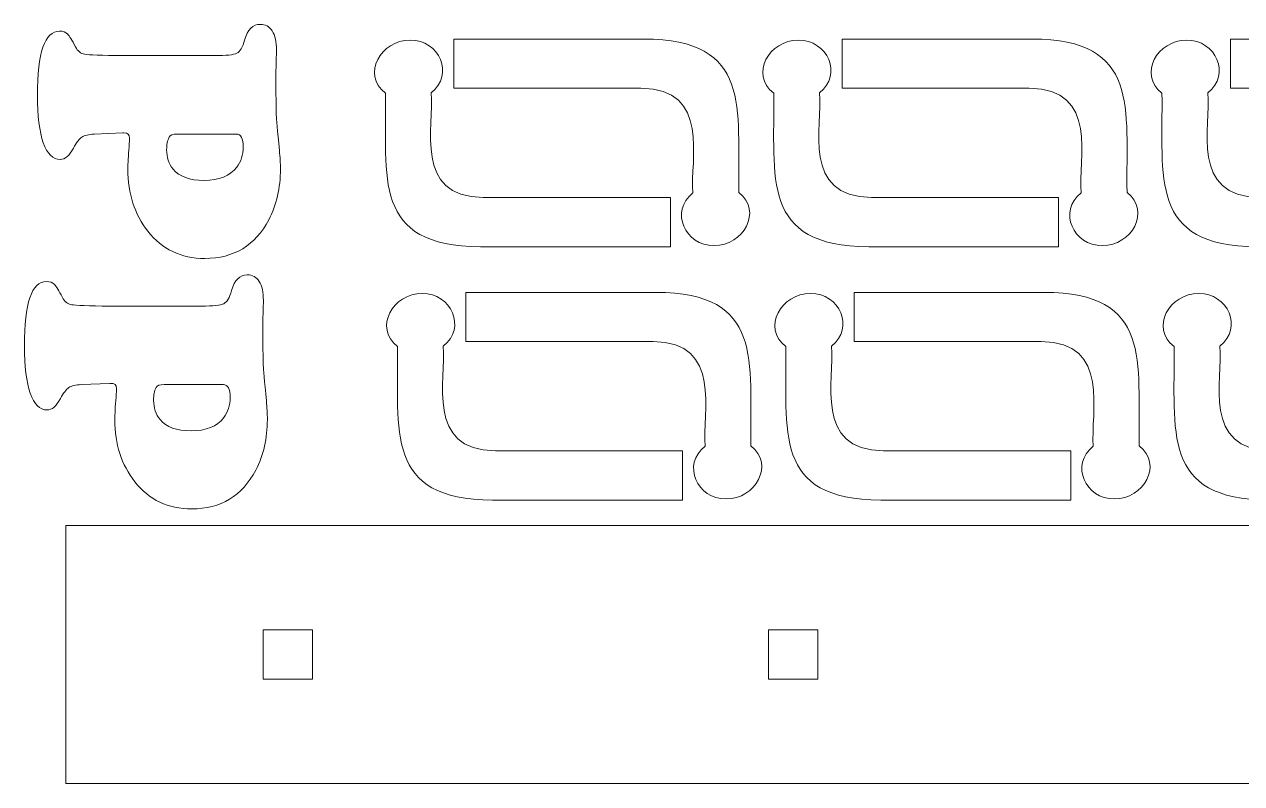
# Model space of a CAD drawing. Header units: centimetres. Extents: x -59 to 59, y -29 to 29.
# Drawn here: x -58.69 to -46.34, y 21.59 to 29.29 of the extents above; entities that cross this region are included whole.
import ezdxf

# ---------------------------------------------------------------- set-up
doc = ezdxf.new("R2010")
doc.units = ezdxf.units.CM
doc.header["$MEASUREMENT"] = 0
doc.layers.add('Camada 1', color=7, linetype='Continuous')

msp = doc.modelspace()

# ---------------------------------------------------------------- linework, layer by layer
at = {"layer": 'Camada 1', "color": 250, "lineweight": 9}
for points, knots in [([(-57.68705, 28.96906), (-57.68705, 28.96906), (-56.75925, 28.96906), (-56.75925, 28.96906), (-56.75925, 28.96906), (-56.63945, 28.96906), (-56.56299, 28.97688), (-56.53107, 28.99375), (-56.53107, 28.99375), (-56.49856, 29.01), (-56.47207, 29.05455), (-56.4522, 29.12741), (-56.4522, 29.12741), (-56.4221, 29.23336), (-56.36911, 29.28635), (-56.29386, 29.28635), (-56.29386, 29.28635), (-56.24087, 29.28635), (-56.19994, 29.26407), (-56.17164, 29.21952), (-56.17164, 29.21952), (-56.14395, 29.17437), (-56.1295, 29.10994), (-56.1295, 29.02505), (-56.1295, 29.02505), (-56.1295, 28.99675), (-56.1313, 28.92692), (-56.13492, 28.81553), (-56.13492, 28.81553), (-56.13492, 28.81553), (-56.13492, 28.70956), (-56.13492, 28.70956), (-56.13492, 28.70956), (-56.13371, 28.51449), (-56.1325, 28.4001), (-56.13069, 28.36638), (-56.13069, 28.36638), (-56.12889, 28.33267), (-56.11866, 28.21346), (-56.09939, 28.00756), (-56.09939, 28.00756), (-56.09276, 27.93952), (-56.08915, 27.8769), (-56.08915, 27.82031), (-56.08915, 27.82031), (-56.08915, 27.62764), (-56.12829, 27.45605), (-56.20716, 27.30554), (-56.20716, 27.30554), (-56.34382, 27.04304), (-56.55997, 26.91238), (-56.85619, 26.91238), (-56.85619, 26.91238), (-57.09642, 26.91238), (-57.28847, 27.0039), (-57.43297, 27.18754), (-57.43297, 27.18754), (-57.56843, 27.36032), (-57.63588, 27.56924), (-57.63588, 27.81549), (-57.63588, 27.81549), (-57.63588, 27.87751), (-57.63165, 27.95397), (-57.62383, 28.04428), (-57.62383, 28.04428), (-57.62022, 28.09245), (-57.61841, 28.12254), (-57.61841, 28.13459), (-57.61841, 28.13459), (-57.61841, 28.16831), (-57.63768, 28.18576), (-57.67681, 28.18576), (-57.67681, 28.18576), (-57.67681, 28.18576), (-57.68705, 28.18576), (-57.68705, 28.18576), (-57.68705, 28.18576), (-57.68705, 28.18576), (-57.97664, 28.17312), (-57.97664, 28.17312), (-57.97664, 28.17312), (-58.03263, 28.17071), (-58.07479, 28.16047), (-58.10248, 28.14241), (-58.10248, 28.14241), (-58.13017, 28.12435), (-58.15847, 28.08703), (-58.18797, 28.03043), (-58.18797, 28.03043), (-58.22891, 27.95397), (-58.27407, 27.91604), (-58.32224, 27.91604), (-58.32224, 27.91604), (-58.39629, 27.91604), (-58.45348, 27.97203), (-58.49321, 28.08522), (-58.49321, 28.08522), (-58.53295, 28.19781), (-58.55343, 28.35796), (-58.55343, 28.56506), (-58.55343, 28.56506), (-58.55343, 28.99976), (-58.47876, 29.21772), (-58.32885, 29.21772), (-58.32885, 29.21772), (-58.29393, 29.21772), (-58.26684, 29.20807), (-58.24818, 29.18942), (-58.24818, 29.18942), (-58.22951, 29.17014), (-58.20241, 29.1262), (-58.1669, 29.05696), (-58.1669, 29.05696), (-58.14462, 29.01481), (-58.11331, 28.99013), (-58.07358, 28.98291), (-58.07358, 28.98291), (-58.03324, 28.97569), (-57.90439, 28.97086), (-57.68705, 28.96906)], [0, 0, 0, 0, 0.03225806, 0.03225806, 0.03225806, 0.03225806, 0.06451613, 0.06451613, 0.06451613, 0.06451613, 0.09677419, 0.09677419, 0.09677419, 0.09677419, 0.12903226, 0.12903226, 0.12903226, 0.12903226, 0.16129032, 0.16129032, 0.16129032, 0.16129032, 0.19354839, 0.19354839, 0.19354839, 0.19354839, 0.22580645, 0.22580645, 0.22580645, 0.22580645, 0.25806452, 0.25806452, 0.25806452, 0.25806452, 0.29032258, 0.29032258, 0.29032258, 0.29032258, 0.32258065, 0.32258065, 0.32258065, 0.32258065, 0.35483871, 0.35483871, 0.35483871, 0.35483871, 0.38709677, 0.38709677, 0.38709677, 0.38709677, 0.41935484, 0.41935484, 0.41935484, 0.41935484, 0.4516129, 0.4516129, 0.4516129, 0.4516129, 0.48387097, 0.48387097, 0.48387097, 0.48387097, 0.51612903, 0.51612903, 0.51612903, 0.51612903, 0.5483871, 0.5483871, 0.5483871, 0.5483871, 0.58064516, 0.58064516, 0.58064516, 0.58064516, 0.61290323, 0.61290323, 0.61290323, 0.61290323, 0.64516129, 0.64516129, 0.64516129, 0.64516129, 0.67741935, 0.67741935, 0.67741935, 0.67741935, 0.70967742, 0.70967742, 0.70967742, 0.70967742, 0.74193548, 0.74193548, 0.74193548, 0.74193548, 0.77419355, 0.77419355, 0.77419355, 0.77419355, 0.80645161, 0.80645161, 0.80645161, 0.80645161, 0.83870968, 0.83870968, 0.83870968, 0.83870968, 0.87096774, 0.87096774, 0.87096774, 0.87096774, 0.90322581, 0.90322581, 0.90322581, 0.90322581, 0.93548387, 0.93548387, 0.93548387, 0.93548387, 1, 1, 1, 1]), ([(-56.53528, 28.17312), (-56.53528, 28.17312), (-57.13494, 28.17312), (-57.13494, 28.17312), (-57.13494, 28.17312), (-57.18071, 28.17312), (-57.2084, 28.16349), (-57.21803, 28.14302), (-57.21803, 28.14302), (-57.23429, 28.1093), (-57.24272, 28.06655), (-57.24272, 28.01478), (-57.24272, 28.01478), (-57.24272, 27.93711), (-57.22105, 27.87148), (-57.1771, 27.8185), (-57.1771, 27.8185), (-57.11508, 27.74204), (-57.01032, 27.70411), (-56.86342, 27.70411), (-56.86342, 27.70411), (-56.71049, 27.70411), (-56.59971, 27.74866), (-56.53167, 27.83837), (-56.53167, 27.83837), (-56.48832, 27.89436), (-56.46665, 27.963), (-56.46665, 28.04247), (-56.46665, 28.04247), (-56.46665, 28.12977), (-56.48953, 28.17312), (-56.53528, 28.17312)], [0, 0, 0, 0, 0.11111111, 0.11111111, 0.11111111, 0.11111111, 0.22222222, 0.22222222, 0.22222222, 0.22222222, 0.33333333, 0.33333333, 0.33333333, 0.33333333, 0.44444444, 0.44444444, 0.44444444, 0.44444444, 0.55555556, 0.55555556, 0.55555556, 0.55555556, 0.66666667, 0.66666667, 0.66666667, 0.66666667, 0.77777778, 0.77777778, 0.77777778, 0.77777778, 1, 1, 1, 1]), ([(-57.81934, 26.42906), (-57.81934, 26.42906), (-56.89154, 26.42906), (-56.89154, 26.42906), (-56.89154, 26.42906), (-56.77174, 26.42906), (-56.69528, 26.43688), (-56.66336, 26.45375), (-56.66336, 26.45375), (-56.63085, 26.47), (-56.60436, 26.51455), (-56.58449, 26.58741), (-56.58449, 26.58741), (-56.55439, 26.69336), (-56.5014, 26.74635), (-56.42615, 26.74635), (-56.42615, 26.74635), (-56.37316, 26.74635), (-56.33223, 26.72407), (-56.30393, 26.67952), (-56.30393, 26.67952), (-56.27624, 26.63437), (-56.26179, 26.56994), (-56.26179, 26.48505), (-56.26179, 26.48505), (-56.26179, 26.45675), (-56.26359, 26.38692), (-56.26721, 26.27553), (-56.26721, 26.27553), (-56.26721, 26.27553), (-56.26721, 26.16956), (-56.26721, 26.16956), (-56.26721, 26.16956), (-56.266, 25.97449), (-56.26479, 25.8601), (-56.26298, 25.82638), (-56.26298, 25.82638), (-56.26118, 25.79267), (-56.25095, 25.67346), (-56.23168, 25.46756), (-56.23168, 25.46756), (-56.22505, 25.39952), (-56.22144, 25.3369), (-56.22144, 25.28031), (-56.22144, 25.28031), (-56.22144, 25.08764), (-56.26058, 24.91605), (-56.33945, 24.76554), (-56.33945, 24.76554), (-56.47611, 24.50304), (-56.69226, 24.37238), (-56.98848, 24.37238), (-56.98848, 24.37238), (-57.22871, 24.37238), (-57.42076, 24.4639), (-57.56526, 24.64754), (-57.56526, 24.64754), (-57.70072, 24.82032), (-57.76817, 25.02924), (-57.76817, 25.27549), (-57.76817, 25.27549), (-57.76817, 25.33751), (-57.76394, 25.41397), (-57.75612, 25.50428), (-57.75612, 25.50428), (-57.75251, 25.55245), (-57.7507, 25.58254), (-57.7507, 25.59459), (-57.7507, 25.59459), (-57.7507, 25.62831), (-57.76997, 25.64576), (-57.8091, 25.64576), (-57.8091, 25.64576), (-57.8091, 25.64576), (-57.81934, 25.64576), (-57.81934, 25.64576), (-57.81934, 25.64576), (-57.81934, 25.64576), (-58.10893, 25.63312), (-58.10893, 25.63312), (-58.10893, 25.63312), (-58.16492, 25.63071), (-58.20708, 25.62047), (-58.23477, 25.60241), (-58.23477, 25.60241), (-58.26246, 25.58435), (-58.29076, 25.54703), (-58.32026, 25.49043), (-58.32026, 25.49043), (-58.3612, 25.41397), (-58.40636, 25.37604), (-58.45453, 25.37604), (-58.45453, 25.37604), (-58.52858, 25.37604), (-58.58577, 25.43203), (-58.6255, 25.54522), (-58.6255, 25.54522), (-58.66524, 25.65781), (-58.68572, 25.81796), (-58.68572, 26.02506), (-58.68572, 26.02506), (-58.68572, 26.45976), (-58.61105, 26.67772), (-58.46114, 26.67772), (-58.46114, 26.67772), (-58.42622, 26.67772), (-58.39913, 26.66807), (-58.38047, 26.64942), (-58.38047, 26.64942), (-58.3618, 26.63014), (-58.3347, 26.5862), (-58.29919, 26.51696), (-58.29919, 26.51696), (-58.27691, 26.47481), (-58.2456, 26.45013), (-58.20587, 26.44291), (-58.20587, 26.44291), (-58.16553, 26.43569), (-58.03668, 26.43086), (-57.81934, 26.42906)], [0, 0, 0, 0, 0.03225806, 0.03225806, 0.03225806, 0.03225806, 0.06451613, 0.06451613, 0.06451613, 0.06451613, 0.09677419, 0.09677419, 0.09677419, 0.09677419, 0.12903226, 0.12903226, 0.12903226, 0.12903226, 0.16129032, 0.16129032, 0.16129032, 0.16129032, 0.19354839, 0.19354839, 0.19354839, 0.19354839, 0.22580645, 0.22580645, 0.22580645, 0.22580645, 0.25806452, 0.25806452, 0.25806452, 0.25806452, 0.29032258, 0.29032258, 0.29032258, 0.29032258, 0.32258065, 0.32258065, 0.32258065, 0.32258065, 0.35483871, 0.35483871, 0.35483871, 0.35483871, 0.38709677, 0.38709677, 0.38709677, 0.38709677, 0.41935484, 0.41935484, 0.41935484, 0.41935484, 0.4516129, 0.4516129, 0.4516129, 0.4516129, 0.48387097, 0.48387097, 0.48387097, 0.48387097, 0.51612903, 0.51612903, 0.51612903, 0.51612903, 0.5483871, 0.5483871, 0.5483871, 0.5483871, 0.58064516, 0.58064516, 0.58064516, 0.58064516, 0.61290323, 0.61290323, 0.61290323, 0.61290323, 0.64516129, 0.64516129, 0.64516129, 0.64516129, 0.67741935, 0.67741935, 0.67741935, 0.67741935, 0.70967742, 0.70967742, 0.70967742, 0.70967742, 0.74193548, 0.74193548, 0.74193548, 0.74193548, 0.77419355, 0.77419355, 0.77419355, 0.77419355, 0.80645161, 0.80645161, 0.80645161, 0.80645161, 0.83870968, 0.83870968, 0.83870968, 0.83870968, 0.87096774, 0.87096774, 0.87096774, 0.87096774, 0.90322581, 0.90322581, 0.90322581, 0.90322581, 0.93548387, 0.93548387, 0.93548387, 0.93548387, 1, 1, 1, 1]), ([(-56.66757, 25.63312), (-56.66757, 25.63312), (-57.26723, 25.63312), (-57.26723, 25.63312), (-57.26723, 25.63312), (-57.313, 25.63312), (-57.34069, 25.62349), (-57.35032, 25.60302), (-57.35032, 25.60302), (-57.36658, 25.5693), (-57.37501, 25.52655), (-57.37501, 25.47478), (-57.37501, 25.47478), (-57.37501, 25.39711), (-57.35334, 25.33148), (-57.30939, 25.2785), (-57.30939, 25.2785), (-57.24737, 25.20204), (-57.14261, 25.16411), (-56.99571, 25.16411), (-56.99571, 25.16411), (-56.84278, 25.16411), (-56.732, 25.20866), (-56.66396, 25.29837), (-56.66396, 25.29837), (-56.62061, 25.35436), (-56.59894, 25.423), (-56.59894, 25.50247), (-56.59894, 25.50247), (-56.59894, 25.58977), (-56.62182, 25.63312), (-56.66757, 25.63312)], [0, 0, 0, 0, 0.11111111, 0.11111111, 0.11111111, 0.11111111, 0.22222222, 0.22222222, 0.22222222, 0.22222222, 0.33333333, 0.33333333, 0.33333333, 0.33333333, 0.44444444, 0.44444444, 0.44444444, 0.44444444, 0.55555556, 0.55555556, 0.55555556, 0.55555556, 0.66666667, 0.66666667, 0.66666667, 0.66666667, 0.77777778, 0.77777778, 0.77777778, 0.77777778, 1, 1, 1, 1])]:
    msp.add_open_spline(points, degree=3, knots=knots, dxfattribs=at)
at = {"layer": 'Camada 1', "color": 250, "lineweight": 20}
for points, knots in [([(-51.44146, 27.58015), (-51.45478, 28.43953), (-51.30236, 29.13366), (-52.40493, 29.13765), (-52.40493, 29.13765), (-52.40493, 29.13765), (-54.33071, 29.13765), (-54.33071, 29.13765), (-54.33071, 29.13765), (-54.33071, 29.13765), (-54.33071, 28.63758), (-54.33071, 28.63758), (-54.33071, 28.63758), (-54.33071, 28.63758), (-52.44307, 28.63758), (-52.44307, 28.63758), (-52.44307, 28.63758), (-52.44307, 28.63758), (-52.43353, 28.63758), (-52.43353, 28.63758), (-52.43353, 28.63758), (-51.71838, 28.63751), (-51.94, 27.90604), (-51.90565, 27.57885), (-51.90565, 27.57885), (-52.14423, 27.38918), (-51.98805, 27.04213), (-51.69147, 27.04213), (-51.69147, 27.04213), (-51.39572, 27.04213), (-51.19511, 27.39199), (-51.44146, 27.58015)], [0, 0, 0, 0, 0.11111111, 0.11111111, 0.11111111, 0.11111111, 0.22222222, 0.22222222, 0.22222222, 0.22222222, 0.33333333, 0.33333333, 0.33333333, 0.33333333, 0.44444444, 0.44444444, 0.44444444, 0.44444444, 0.55555556, 0.55555556, 0.55555556, 0.55555556, 0.66666667, 0.66666667, 0.66666667, 0.66666667, 0.77777778, 0.77777778, 0.77777778, 0.77777778, 1, 1, 1, 1]), ([(-47.50446, 27.58015), (-47.51778, 28.43953), (-47.36536, 29.13366), (-48.46793, 29.13765), (-48.46793, 29.13765), (-48.46793, 29.13765), (-50.39371, 29.13765), (-50.39371, 29.13765), (-50.39371, 29.13765), (-50.39371, 29.13765), (-50.39371, 28.63758), (-50.39371, 28.63758), (-50.39371, 28.63758), (-50.39371, 28.63758), (-48.50607, 28.63758), (-48.50607, 28.63758), (-48.50607, 28.63758), (-48.50607, 28.63758), (-48.49653, 28.63758), (-48.49653, 28.63758), (-48.49653, 28.63758), (-47.78138, 28.63751), (-48.003, 27.90604), (-47.96865, 27.57885), (-47.96865, 27.57885), (-48.20723, 27.38918), (-48.05105, 27.04213), (-47.75447, 27.04213), (-47.75447, 27.04213), (-47.45872, 27.04213), (-47.25811, 27.39199), (-47.50446, 27.58015)], [0, 0, 0, 0, 0.11111111, 0.11111111, 0.11111111, 0.11111111, 0.22222222, 0.22222222, 0.22222222, 0.22222222, 0.33333333, 0.33333333, 0.33333333, 0.33333333, 0.44444444, 0.44444444, 0.44444444, 0.44444444, 0.55555556, 0.55555556, 0.55555556, 0.55555556, 0.66666667, 0.66666667, 0.66666667, 0.66666667, 0.77777778, 0.77777778, 0.77777778, 0.77777778, 1, 1, 1, 1]), ([(-43.56746, 27.58015), (-43.58078, 28.43953), (-43.42836, 29.13366), (-44.53093, 29.13765), (-44.53093, 29.13765), (-44.53093, 29.13765), (-46.45671, 29.13765), (-46.45671, 29.13765), (-46.45671, 29.13765), (-46.45671, 29.13765), (-46.45671, 28.63758), (-46.45671, 28.63758), (-46.45671, 28.63758), (-46.45671, 28.63758), (-44.56907, 28.63758), (-44.56907, 28.63758), (-44.56907, 28.63758), (-44.56907, 28.63758), (-44.55953, 28.63758), (-44.55953, 28.63758), (-44.55953, 28.63758), (-43.84438, 28.63751), (-44.066, 27.90604), (-44.03165, 27.57885), (-44.03165, 27.57885), (-44.27023, 27.38918), (-44.11405, 27.04213), (-43.81747, 27.04213), (-43.81747, 27.04213), (-43.52172, 27.04213), (-43.32111, 27.39199), (-43.56746, 27.58015)], [0, 0, 0, 0, 0.11111111, 0.11111111, 0.11111111, 0.11111111, 0.22222222, 0.22222222, 0.22222222, 0.22222222, 0.33333333, 0.33333333, 0.33333333, 0.33333333, 0.44444444, 0.44444444, 0.44444444, 0.44444444, 0.55555556, 0.55555556, 0.55555556, 0.55555556, 0.66666667, 0.66666667, 0.66666667, 0.66666667, 0.77777778, 0.77777778, 0.77777778, 0.77777778, 1, 1, 1, 1]), ([(-55.0243, 28.58906), (-55.01098, 27.72968), (-55.1634, 27.03555), (-54.06083, 27.03156), (-54.06083, 27.03156), (-54.06083, 27.03156), (-52.13505, 27.03156), (-52.13505, 27.03156), (-52.13505, 27.03156), (-52.13505, 27.03156), (-52.13505, 27.53163), (-52.13505, 27.53163), (-52.13505, 27.53163), (-52.13505, 27.53163), (-54.02269, 27.53163), (-54.02269, 27.53163), (-54.02269, 27.53163), (-54.02269, 27.53163), (-54.03223, 27.53163), (-54.03223, 27.53163), (-54.03223, 27.53163), (-54.74738, 27.5317), (-54.52576, 28.26317), (-54.56011, 28.59036), (-54.56011, 28.59036), (-54.32153, 28.78003), (-54.47771, 29.12708), (-54.77429, 29.12708), (-54.77429, 29.12708), (-55.07004, 29.12708), (-55.27065, 28.77722), (-55.0243, 28.58906)], [0, 0, 0, 0, 0.11111111, 0.11111111, 0.11111111, 0.11111111, 0.22222222, 0.22222222, 0.22222222, 0.22222222, 0.33333333, 0.33333333, 0.33333333, 0.33333333, 0.44444444, 0.44444444, 0.44444444, 0.44444444, 0.55555556, 0.55555556, 0.55555556, 0.55555556, 0.66666667, 0.66666667, 0.66666667, 0.66666667, 0.77777778, 0.77777778, 0.77777778, 0.77777778, 1, 1, 1, 1]), ([(-51.0873, 28.58906), (-51.07398, 27.72968), (-51.2264, 27.03555), (-50.12383, 27.03156), (-50.12383, 27.03156), (-50.12383, 27.03156), (-48.19805, 27.03156), (-48.19805, 27.03156), (-48.19805, 27.03156), (-48.19805, 27.03156), (-48.19805, 27.53163), (-48.19805, 27.53163), (-48.19805, 27.53163), (-48.19805, 27.53163), (-50.08569, 27.53163), (-50.08569, 27.53163), (-50.08569, 27.53163), (-50.08569, 27.53163), (-50.09523, 27.53163), (-50.09523, 27.53163), (-50.09523, 27.53163), (-50.81038, 27.5317), (-50.58876, 28.26317), (-50.62311, 28.59036), (-50.62311, 28.59036), (-50.38453, 28.78003), (-50.54071, 29.12708), (-50.83729, 29.12708), (-50.83729, 29.12708), (-51.13304, 29.12708), (-51.33365, 28.77722), (-51.0873, 28.58906)], [0, 0, 0, 0, 0.11111111, 0.11111111, 0.11111111, 0.11111111, 0.22222222, 0.22222222, 0.22222222, 0.22222222, 0.33333333, 0.33333333, 0.33333333, 0.33333333, 0.44444444, 0.44444444, 0.44444444, 0.44444444, 0.55555556, 0.55555556, 0.55555556, 0.55555556, 0.66666667, 0.66666667, 0.66666667, 0.66666667, 0.77777778, 0.77777778, 0.77777778, 0.77777778, 1, 1, 1, 1]), ([(-47.1503, 28.58906), (-47.13698, 27.72968), (-47.2894, 27.03555), (-46.18683, 27.03156), (-46.18683, 27.03156), (-46.18683, 27.03156), (-44.26105, 27.03156), (-44.26105, 27.03156), (-44.26105, 27.03156), (-44.26105, 27.03156), (-44.26105, 27.53163), (-44.26105, 27.53163), (-44.26105, 27.53163), (-44.26105, 27.53163), (-46.14869, 27.53163), (-46.14869, 27.53163), (-46.14869, 27.53163), (-46.14869, 27.53163), (-46.15823, 27.53163), (-46.15823, 27.53163), (-46.15823, 27.53163), (-46.87338, 27.5317), (-46.65176, 28.26317), (-46.68611, 28.59036), (-46.68611, 28.59036), (-46.44753, 28.78003), (-46.60371, 29.12708), (-46.90029, 29.12708), (-46.90029, 29.12708), (-47.19604, 29.12708), (-47.39665, 28.77722), (-47.1503, 28.58906)], [0, 0, 0, 0, 0.11111111, 0.11111111, 0.11111111, 0.11111111, 0.22222222, 0.22222222, 0.22222222, 0.22222222, 0.33333333, 0.33333333, 0.33333333, 0.33333333, 0.44444444, 0.44444444, 0.44444444, 0.44444444, 0.55555556, 0.55555556, 0.55555556, 0.55555556, 0.66666667, 0.66666667, 0.66666667, 0.66666667, 0.77777778, 0.77777778, 0.77777778, 0.77777778, 1, 1, 1, 1]), ([(-54.90175, 26.02007), (-54.88843, 25.16069), (-55.04085, 24.46656), (-53.93828, 24.46257), (-53.93828, 24.46257), (-53.93828, 24.46257), (-52.0125, 24.46257), (-52.0125, 24.46257), (-52.0125, 24.46257), (-52.0125, 24.46257), (-52.0125, 24.96264), (-52.0125, 24.96264), (-52.0125, 24.96264), (-52.0125, 24.96264), (-53.90014, 24.96264), (-53.90014, 24.96264), (-53.90014, 24.96264), (-53.90014, 24.96264), (-53.90968, 24.96264), (-53.90968, 24.96264), (-53.90968, 24.96264), (-54.62483, 24.96271), (-54.40321, 25.69418), (-54.43756, 26.02137), (-54.43756, 26.02137), (-54.19898, 26.21104), (-54.35516, 26.55809), (-54.65174, 26.55809), (-54.65174, 26.55809), (-54.94749, 26.55809), (-55.1481, 26.20823), (-54.90175, 26.02007)], [0, 0, 0, 0, 0.11111111, 0.11111111, 0.11111111, 0.11111111, 0.22222222, 0.22222222, 0.22222222, 0.22222222, 0.33333333, 0.33333333, 0.33333333, 0.33333333, 0.44444444, 0.44444444, 0.44444444, 0.44444444, 0.55555556, 0.55555556, 0.55555556, 0.55555556, 0.66666667, 0.66666667, 0.66666667, 0.66666667, 0.77777778, 0.77777778, 0.77777778, 0.77777778, 1, 1, 1, 1]), ([(-51.31891, 25.01116), (-51.33223, 25.87054), (-51.17981, 26.56467), (-52.28238, 26.56866), (-52.28238, 26.56866), (-52.28238, 26.56866), (-54.20816, 26.56866), (-54.20816, 26.56866), (-54.20816, 26.56866), (-54.20816, 26.56866), (-54.20816, 26.06859), (-54.20816, 26.06859), (-54.20816, 26.06859), (-54.20816, 26.06859), (-52.32052, 26.06859), (-52.32052, 26.06859), (-52.32052, 26.06859), (-52.32052, 26.06859), (-52.31098, 26.06859), (-52.31098, 26.06859), (-52.31098, 26.06859), (-51.59583, 26.06852), (-51.81745, 25.33705), (-51.7831, 25.00986), (-51.7831, 25.00986), (-52.02168, 24.82019), (-51.8655, 24.47314), (-51.56892, 24.47314), (-51.56892, 24.47314), (-51.27317, 24.47314), (-51.07256, 24.823), (-51.31891, 25.01116)], [0, 0, 0, 0, 0.11111111, 0.11111111, 0.11111111, 0.11111111, 0.22222222, 0.22222222, 0.22222222, 0.22222222, 0.33333333, 0.33333333, 0.33333333, 0.33333333, 0.44444444, 0.44444444, 0.44444444, 0.44444444, 0.55555556, 0.55555556, 0.55555556, 0.55555556, 0.66666667, 0.66666667, 0.66666667, 0.66666667, 0.77777778, 0.77777778, 0.77777778, 0.77777778, 1, 1, 1, 1]), ([(-50.96475, 26.02007), (-50.95143, 25.16069), (-51.10385, 24.46656), (-50.00128, 24.46257), (-50.00128, 24.46257), (-50.00128, 24.46257), (-48.0755, 24.46257), (-48.0755, 24.46257), (-48.0755, 24.46257), (-48.0755, 24.46257), (-48.0755, 24.96264), (-48.0755, 24.96264), (-48.0755, 24.96264), (-48.0755, 24.96264), (-49.96314, 24.96264), (-49.96314, 24.96264), (-49.96314, 24.96264), (-49.96314, 24.96264), (-49.97268, 24.96264), (-49.97268, 24.96264), (-49.97268, 24.96264), (-50.68783, 24.96271), (-50.46621, 25.69418), (-50.50056, 26.02137), (-50.50056, 26.02137), (-50.26198, 26.21104), (-50.41816, 26.55809), (-50.71474, 26.55809), (-50.71474, 26.55809), (-51.01049, 26.55809), (-51.2111, 26.20823), (-50.96475, 26.02007)], [0, 0, 0, 0, 0.11111111, 0.11111111, 0.11111111, 0.11111111, 0.22222222, 0.22222222, 0.22222222, 0.22222222, 0.33333333, 0.33333333, 0.33333333, 0.33333333, 0.44444444, 0.44444444, 0.44444444, 0.44444444, 0.55555556, 0.55555556, 0.55555556, 0.55555556, 0.66666667, 0.66666667, 0.66666667, 0.66666667, 0.77777778, 0.77777778, 0.77777778, 0.77777778, 1, 1, 1, 1]), ([(-47.38191, 25.01116), (-47.39523, 25.87054), (-47.24281, 26.56467), (-48.34538, 26.56866), (-48.34538, 26.56866), (-48.34538, 26.56866), (-50.27116, 26.56866), (-50.27116, 26.56866), (-50.27116, 26.56866), (-50.27116, 26.56866), (-50.27116, 26.06859), (-50.27116, 26.06859), (-50.27116, 26.06859), (-50.27116, 26.06859), (-48.38352, 26.06859), (-48.38352, 26.06859), (-48.38352, 26.06859), (-48.38352, 26.06859), (-48.37398, 26.06859), (-48.37398, 26.06859), (-48.37398, 26.06859), (-47.65883, 26.06852), (-47.88045, 25.33705), (-47.8461, 25.00986), (-47.8461, 25.00986), (-48.08468, 24.82019), (-47.9285, 24.47314), (-47.63192, 24.47314), (-47.63192, 24.47314), (-47.33617, 24.47314), (-47.13556, 24.823), (-47.38191, 25.01116)], [0, 0, 0, 0, 0.11111111, 0.11111111, 0.11111111, 0.11111111, 0.22222222, 0.22222222, 0.22222222, 0.22222222, 0.33333333, 0.33333333, 0.33333333, 0.33333333, 0.44444444, 0.44444444, 0.44444444, 0.44444444, 0.55555556, 0.55555556, 0.55555556, 0.55555556, 0.66666667, 0.66666667, 0.66666667, 0.66666667, 0.77777778, 0.77777778, 0.77777778, 0.77777778, 1, 1, 1, 1]), ([(-47.02775, 26.02007), (-47.01443, 25.16069), (-47.16685, 24.46656), (-46.06428, 24.46257), (-46.06428, 24.46257), (-46.06428, 24.46257), (-44.1385, 24.46257), (-44.1385, 24.46257), (-44.1385, 24.46257), (-44.1385, 24.46257), (-44.1385, 24.96264), (-44.1385, 24.96264), (-44.1385, 24.96264), (-44.1385, 24.96264), (-46.02614, 24.96264), (-46.02614, 24.96264), (-46.02614, 24.96264), (-46.02614, 24.96264), (-46.03568, 24.96264), (-46.03568, 24.96264), (-46.03568, 24.96264), (-46.75083, 24.96271), (-46.52921, 25.69418), (-46.56356, 26.02137), (-46.56356, 26.02137), (-46.32498, 26.21104), (-46.48116, 26.55809), (-46.77774, 26.55809), (-46.77774, 26.55809), (-47.07349, 26.55809), (-47.2741, 26.20823), (-47.02775, 26.02007)], [0, 0, 0, 0, 0.11111111, 0.11111111, 0.11111111, 0.11111111, 0.22222222, 0.22222222, 0.22222222, 0.22222222, 0.33333333, 0.33333333, 0.33333333, 0.33333333, 0.44444444, 0.44444444, 0.44444444, 0.44444444, 0.55555556, 0.55555556, 0.55555556, 0.55555556, 0.66666667, 0.66666667, 0.66666667, 0.66666667, 0.77777778, 0.77777778, 0.77777778, 0.77777778, 1, 1, 1, 1]), ([(-33.26572, 24.20349), (-33.26572, 24.20349), (-58.26573, 24.20349), (-58.26573, 24.20349), (-58.26573, 24.20349), (-58.26573, 24.20349), (-58.26573, 21.58621), (-58.26573, 21.58621), (-58.26573, 21.58621), (-58.26573, 21.58621), (-33.26572, 21.58621), (-33.26572, 21.58621), (-33.26572, 21.58621), (-33.26572, 21.58621), (-33.26572, 24.20349), (-33.26572, 24.20349)], [0, 0, 0, 0, 0.2, 0.2, 0.2, 0.2, 0.4, 0.4, 0.4, 0.4, 0.6, 0.6, 0.6, 0.6, 1, 1, 1, 1]), ([(-56.26525, 22.64485), (-56.26525, 22.64485), (-55.76525, 22.64485), (-55.76525, 22.64485), (-55.76525, 22.64485), (-55.76525, 22.64485), (-55.76525, 23.14485), (-55.76525, 23.14485), (-55.76525, 23.14485), (-55.76525, 23.14485), (-56.26525, 23.14485), (-56.26525, 23.14485), (-56.26525, 23.14485), (-56.26525, 23.14485), (-56.26525, 22.64485), (-56.26525, 22.64485)], [0, 0, 0, 0, 0.2, 0.2, 0.2, 0.2, 0.4, 0.4, 0.4, 0.4, 0.6, 0.6, 0.6, 0.6, 1, 1, 1, 1]), ([(-51.14074, 22.64485), (-51.14074, 22.64485), (-50.64074, 22.64485), (-50.64074, 22.64485), (-50.64074, 22.64485), (-50.64074, 22.64485), (-50.64074, 23.14485), (-50.64074, 23.14485), (-50.64074, 23.14485), (-50.64074, 23.14485), (-51.14074, 23.14485), (-51.14074, 23.14485), (-51.14074, 23.14485), (-51.14074, 23.14485), (-51.14074, 22.64485), (-51.14074, 22.64485)], [0, 0, 0, 0, 0.2, 0.2, 0.2, 0.2, 0.4, 0.4, 0.4, 0.4, 0.6, 0.6, 0.6, 0.6, 1, 1, 1, 1])]:
    msp.add_open_spline(points, degree=3, knots=knots, dxfattribs=at)

doc.saveas('drawing.dxf')
